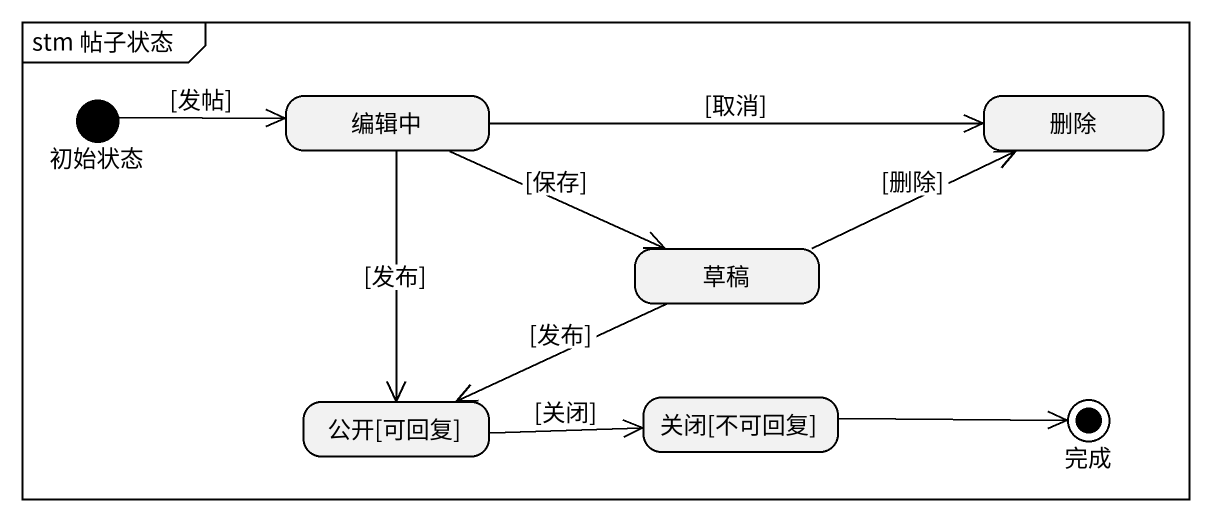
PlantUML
@startuml
mainframe stm 帖子状态
hide empty description
state 初始状态 <<start>>
state 编辑中
state 删除
state 草稿
state "公开[可回复]" as 公开_可回复
state "关闭[不可回复]" as 关闭_不可回复
state 完成 <<end>>
初始状态 -right-> 编辑中 : [发帖]
编辑中 -right-> 删除 : [取消]
编辑中 -right-> 草稿 : [保存]
编辑中 --> 公开_可回复 : [发布]
草稿 -right-> 删除 : [删除]
草稿 -left-> 公开_可回复 : [发布]
公开_可回复 -right-> 关闭_不可回复 : [关闭]
关闭_不可回复 -right-> 完成
@enduml
